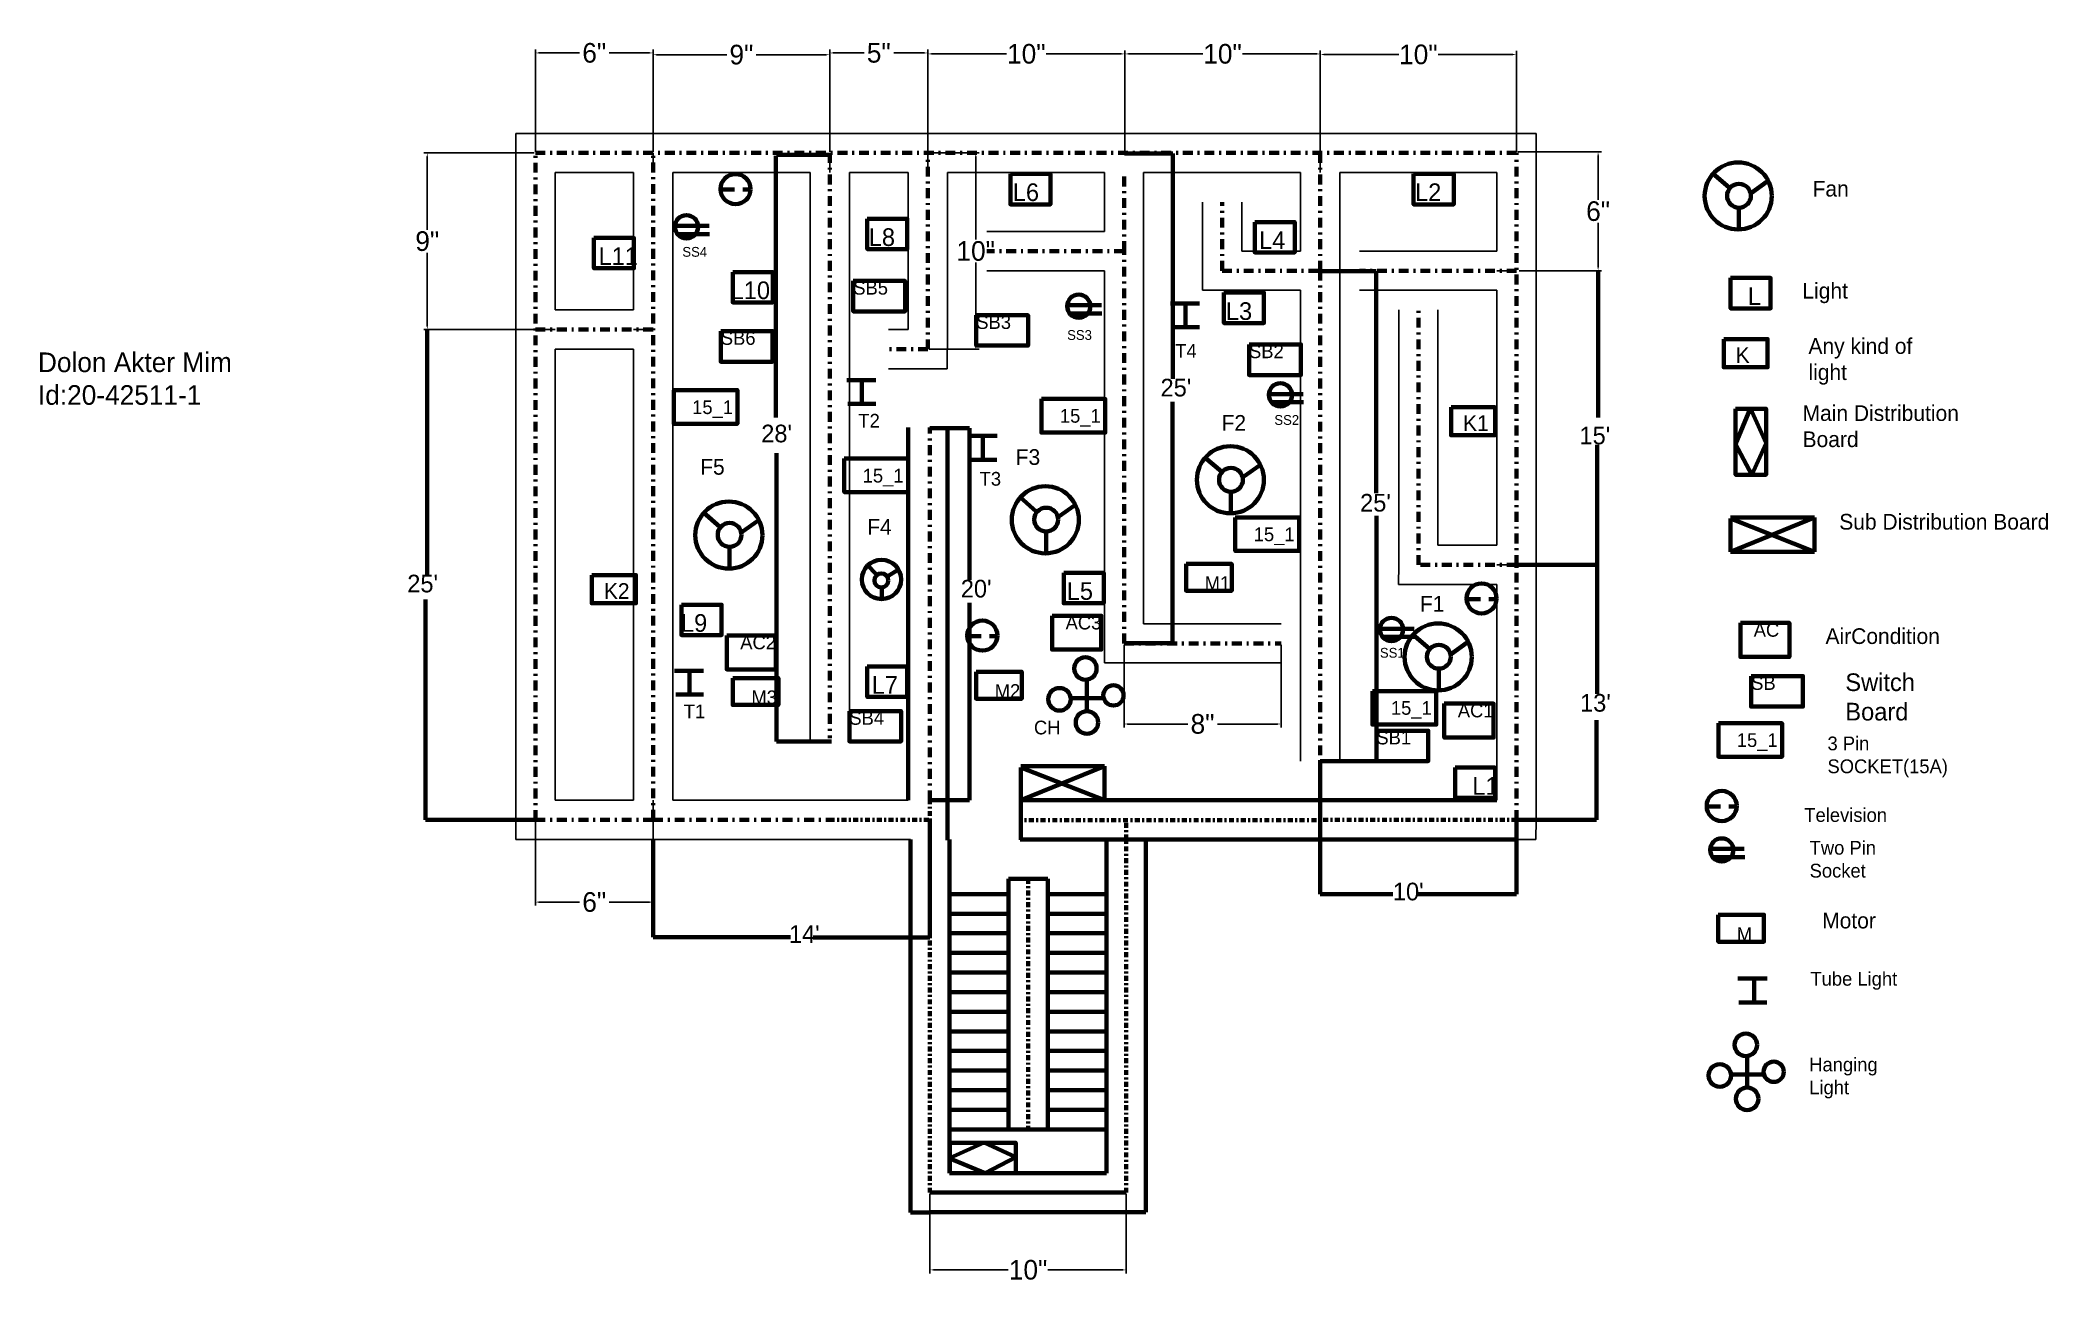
# Model space of a CAD drawing. Header units: inches. Extents: x -41 to 62, y 0 to 63.
import ezdxf

# ---------------------------------------------------------------- set-up
doc = ezdxf.new("R2010")
doc.units = ezdxf.units.IN
doc.header["$MEASUREMENT"] = 0
doc.linetypes.add('DASHDOT', pattern=[1, 0.5, -0.25, 0, -0.25])
doc.linetypes.add('DASHDOT2', pattern=[0.5, 0.25, -0.125, 0, -0.125])
doc.dimstyles.get("Standard").update_dxf_attribs({"dimtxt": 1, "dimasz": 0.18, "dimexe": 0.18, "dimexo": 0.0625, "dimgap": 0.09, "dimtad": 0, "dimtih": 1, "dimtoh": 1, "dimdec": 0, "dimzin": 0, "dimdsep": 46, "dimlunit": 3, "dimtxsty": 'Standard', "dimcen": 0.09, "dimclrt": 3, "dimadec": 0, "dimazin": 0, "dimtfac": 1, "dimtdec": 0, "dimtofl": 0, "dimtmove": 0, "dimatfit": 3, "dimfxl": 1, "dimtolj": 1, "dimtzin": 0, "dimarcsym": 0})

# ---------------------------------------------------------------- blocks, each defined once
blk = doc.blocks.new('*D1')
at = {"color": 0, "lineweight": -2}
for p, q in [((-9.47, 23.54), (-9.47, 19.22)), ((-15.47, 23.52), (-15.47, 19.22)), ((-15.29, 19.4), (-13.22, 19.4)), ((-9.65, 19.4), (-11.71, 19.4))]:
    blk.add_line(p, q, dxfattribs=at)
at = {"color": 0, "lineweight": 100}
for points in [[(-15.29, 19.43), (-15.29, 19.37), (-15.47, 19.4)], [(-9.65, 19.43), (-9.65, 19.37), (-9.47, 19.4)]]:
    blk.add_solid(points, dxfattribs=at)
at = {"layer": 'Defpoints', "color": 0, "lineweight": 100}
for p in [(-15.47, 23.59), (-9.47, 23.6), (-9.47, 19.4)]:
    blk.add_point(p, dxfattribs=at)
at = {"color": 3, "lineweight": 100, "insert": (-12.47, 19.4), "char_height": 1, "attachment_point": 5}
blk.add_mtext('\\A1;6"', dxfattribs=at)
blk = doc.blocks.new('*D2')
at = {"color": 0, "lineweight": -2}
for p, q in [((4.64, 4.52), (4.64, 0.47)), ((14.64, 4.52), (14.64, 0.47)), ((4.82, 0.65), (8.63, 0.65)), ((14.46, 0.65), (10.64, 0.65))]:
    blk.add_line(p, q, dxfattribs=at)
at = {"color": 0, "lineweight": 100}
for points in [[(4.82, 0.68), (4.82, 0.62), (4.64, 0.65)], [(14.46, 0.68), (14.46, 0.62), (14.64, 0.65)]]:
    blk.add_solid(points, dxfattribs=at)
at = {"layer": 'Defpoints', "color": 0, "lineweight": 100}
for p in [(4.64, 4.59), (14.64, 4.59), (14.64, 0.65)]:
    blk.add_point(p, dxfattribs=at)
at = {"color": 3, "lineweight": 100, "insert": (9.64, 0.65), "char_height": 1, "attachment_point": 5}
blk.add_mtext('\\A1;10"', dxfattribs=at)
blk = doc.blocks.new('*D3')
at = {"color": 0, "lineweight": -2}
for p, q in [((-15.53, 57.59), (-21.16, 57.59)), ((-20.98, 57.41), (-20.98, 53.68)), ((-20.98, 48.77), (-20.98, 52.5)), ((-15.53, 48.59), (-21.16, 48.59))]:
    blk.add_line(p, q, dxfattribs=at)
at = {"color": 0, "lineweight": 100}
for points in [[(-21.01, 57.41), (-20.95, 57.41), (-20.98, 57.59)], [(-21.01, 48.77), (-20.95, 48.77), (-20.98, 48.59)]]:
    blk.add_solid(points, dxfattribs=at)
at = {"layer": 'Defpoints', "color": 0, "lineweight": 100}
for p in [(-15.47, 57.59), (-20.98, 48.59), (-15.47, 48.59)]:
    blk.add_point(p, dxfattribs=at)
at = {"color": 3, "lineweight": 100, "insert": (-20.98, 53.09), "char_height": 1, "attachment_point": 5}
blk.add_mtext('\\A1;9"', dxfattribs=at)
blk = doc.blocks.new('*D4')
at = {"color": 0, "lineweight": -2}
for p, q in [((-15.47, 57.65), (-15.47, 62.87)), ((-15.29, 62.69), (-13.22, 62.69)), ((-9.65, 62.69), (-11.71, 62.69)), ((-9.47, 57.65), (-9.47, 62.87))]:
    blk.add_line(p, q, dxfattribs=at)
at = {"color": 0, "lineweight": 100}
for points in [[(-15.29, 62.72), (-15.29, 62.66), (-15.47, 62.69)], [(-9.65, 62.72), (-9.65, 62.66), (-9.47, 62.69)]]:
    blk.add_solid(points, dxfattribs=at)
at = {"layer": 'Defpoints', "color": 0, "lineweight": 100}
for p in [(-9.47, 62.69), (-15.47, 57.59), (-9.47, 57.58)]:
    blk.add_point(p, dxfattribs=at)
at = {"color": 3, "lineweight": 100, "insert": (-12.47, 62.69), "char_height": 1, "attachment_point": 5}
blk.add_mtext('\\A1;6"', dxfattribs=at)
blk = doc.blocks.new('*D5')
at = {"color": 0, "lineweight": -2}
for p, q in [((-9.47, 57.71), (-9.47, 62.78)), ((-9.29, 62.6), (-5.72, 62.6)), ((-0.65, 62.6), (-4.21, 62.6)), ((-0.47, 57.65), (-0.47, 62.78))]:
    blk.add_line(p, q, dxfattribs=at)
at = {"color": 0, "lineweight": 100}
for points in [[(-9.29, 62.63), (-9.29, 62.57), (-9.47, 62.6)], [(-0.65, 62.63), (-0.65, 62.57), (-0.47, 62.6)]]:
    blk.add_solid(points, dxfattribs=at)
at = {"layer": 'Defpoints', "color": 0, "lineweight": 100}
for p in [(-0.47, 62.6), (-9.47, 57.65), (-0.47, 57.59)]:
    blk.add_point(p, dxfattribs=at)
at = {"color": 3, "lineweight": 100, "insert": (-4.97, 62.6), "char_height": 1, "attachment_point": 5}
blk.add_mtext('\\A1;9"', dxfattribs=at)
blk = doc.blocks.new('*D6')
at = {"color": 0, "lineweight": -2}
for p, q in [((-0.47, 57.65), (-0.47, 62.87)), ((-0.29, 62.69), (1.28, 62.69)), ((4.35, 62.69), (2.79, 62.69)), ((4.53, 57.65), (4.53, 62.87))]:
    blk.add_line(p, q, dxfattribs=at)
at = {"color": 0, "lineweight": 100}
for points in [[(-0.29, 62.72), (-0.29, 62.66), (-0.47, 62.69)], [(4.35, 62.72), (4.35, 62.66), (4.53, 62.69)]]:
    blk.add_solid(points, dxfattribs=at)
at = {"layer": 'Defpoints', "color": 0, "lineweight": 100}
for p in [(4.53, 62.69), (-0.47, 57.59), (4.53, 57.59)]:
    blk.add_point(p, dxfattribs=at)
at = {"color": 3, "lineweight": 100, "insert": (2.03, 62.69), "char_height": 1, "attachment_point": 5}
blk.add_mtext('\\A1;5"', dxfattribs=at)
blk = doc.blocks.new('*D7')
at = {"color": 0, "lineweight": -2}
for p, q in [((4.53, 57.71), (4.53, 62.82)), ((4.71, 62.64), (8.54, 62.64)), ((14.39, 62.64), (10.56, 62.64)), ((14.57, 57.71), (14.57, 62.82))]:
    blk.add_line(p, q, dxfattribs=at)
at = {"color": 0, "lineweight": 100}
for points in [[(4.71, 62.67), (4.71, 62.61), (4.53, 62.64)], [(14.39, 62.67), (14.39, 62.61), (14.57, 62.64)]]:
    blk.add_solid(points, dxfattribs=at)
at = {"layer": 'Defpoints', "color": 0, "lineweight": 100}
for p in [(14.57, 62.64), (4.53, 57.65), (14.57, 57.65)]:
    blk.add_point(p, dxfattribs=at)
at = {"color": 3, "lineweight": 100, "insert": (9.55, 62.64), "char_height": 1, "attachment_point": 5}
blk.add_mtext('\\A1;10"', dxfattribs=at)
blk = doc.blocks.new('*D8')
at = {"color": 0, "lineweight": -2}
for p, q in [((14.57, 57.77), (14.57, 62.82)), ((14.75, 62.64), (18.54, 62.64)), ((24.35, 62.64), (20.56, 62.64)), ((24.53, 57.65), (24.53, 62.82))]:
    blk.add_line(p, q, dxfattribs=at)
at = {"color": 0, "lineweight": 100}
for points in [[(14.75, 62.67), (14.75, 62.61), (14.57, 62.64)], [(24.35, 62.67), (24.35, 62.61), (24.53, 62.64)]]:
    blk.add_solid(points, dxfattribs=at)
at = {"layer": 'Defpoints', "color": 0, "lineweight": 100}
for p in [(24.53, 62.64), (14.57, 57.71), (24.53, 57.59)]:
    blk.add_point(p, dxfattribs=at)
at = {"color": 3, "lineweight": 100, "insert": (19.55, 62.64), "char_height": 1, "attachment_point": 5}
blk.add_mtext('\\A1;10"', dxfattribs=at)
blk = doc.blocks.new('*D9')
at = {"color": 0, "lineweight": -2}
for p, q in [((24.53, 57.65), (24.53, 62.79)), ((24.71, 62.61), (28.53, 62.61)), ((34.35, 62.61), (30.54, 62.61)), ((34.53, 57.65), (34.53, 62.79))]:
    blk.add_line(p, q, dxfattribs=at)
at = {"color": 0, "lineweight": 100}
for points in [[(24.71, 62.64), (24.71, 62.58), (24.53, 62.61)], [(34.35, 62.64), (34.35, 62.58), (34.53, 62.61)]]:
    blk.add_solid(points, dxfattribs=at)
at = {"layer": 'Defpoints', "color": 0, "lineweight": 100}
for p in [(34.53, 62.61), (24.53, 57.59), (34.53, 57.59)]:
    blk.add_point(p, dxfattribs=at)
at = {"color": 3, "lineweight": 100, "insert": (29.53, 62.61), "char_height": 1, "attachment_point": 5}
blk.add_mtext('\\A1;10"', dxfattribs=at)
blk = doc.blocks.new('*D10')
at = {"color": 0, "lineweight": -2}
for p, q in [((34.6, 57.65), (38.87, 57.65)), ((38.69, 57.47), (38.69, 55.21)), ((38.69, 51.77), (38.69, 54.03)), ((34.66, 51.59), (38.87, 51.59))]:
    blk.add_line(p, q, dxfattribs=at)
at = {"color": 0, "lineweight": 100}
for points in [[(38.66, 57.47), (38.72, 57.47), (38.69, 57.65)], [(38.66, 51.77), (38.72, 51.77), (38.69, 51.59)]]:
    blk.add_solid(points, dxfattribs=at)
at = {"layer": 'Defpoints', "color": 0, "lineweight": 100}
for p in [(34.53, 57.65), (34.6, 51.59), (38.69, 51.59)]:
    blk.add_point(p, dxfattribs=at)
at = {"color": 3, "lineweight": 100, "insert": (38.69, 54.62), "char_height": 1, "attachment_point": 5}
blk.add_mtext('\\A1;6"', dxfattribs=at)
blk = doc.blocks.new('*D11')
at = {"color": 0, "lineweight": -2}
for p, q in [((14.53, 32.52), (14.53, 28.3)), ((22.53, 32.52), (22.53, 28.3)), ((14.71, 28.48), (17.78, 28.48)), ((22.35, 28.48), (19.29, 28.48))]:
    blk.add_line(p, q, dxfattribs=at)
at = {"color": 0, "lineweight": 100}
for points in [[(14.71, 28.51), (14.71, 28.45), (14.53, 28.48)], [(22.35, 28.51), (22.35, 28.45), (22.53, 28.48)]]:
    blk.add_solid(points, dxfattribs=at)
at = {"layer": 'Defpoints', "color": 0, "lineweight": 100}
for p in [(14.53, 32.59), (22.53, 32.59), (22.53, 28.48)]:
    blk.add_point(p, dxfattribs=at)
at = {"color": 3, "lineweight": 100, "insert": (18.53, 28.48), "char_height": 1, "attachment_point": 5}
blk.add_mtext('\\A1;8"', dxfattribs=at)
blk = doc.blocks.new('*D12')
at = {"color": 0, "lineweight": -2}
for p, q in [((4.6, 57.59), (7.15, 57.59)), ((6.97, 57.41), (6.97, 53.18)), ((6.97, 47.77), (6.97, 52)), ((4.6, 47.59), (7.15, 47.59))]:
    blk.add_line(p, q, dxfattribs=at)
at = {"color": 0, "lineweight": 100}
for points in [[(6.94, 57.41), (7, 57.41), (6.97, 57.59)], [(6.94, 47.77), (7, 47.77), (6.97, 47.59)]]:
    blk.add_solid(points, dxfattribs=at)
at = {"layer": 'Defpoints', "color": 0, "lineweight": 100}
for p in [(4.53, 57.59), (4.53, 47.59), (6.97, 47.59)]:
    blk.add_point(p, dxfattribs=at)
at = {"color": 3, "lineweight": 100, "insert": (6.97, 52.59), "char_height": 1, "attachment_point": 5}
blk.add_mtext('\\A1;10"', dxfattribs=at)

msp = doc.modelspace()

# ---------------------------------------------------------------- linework, layer by layer
for p, q in [((-16.47, 58.58), (-15.47, 58.59)), ((-16.47, 57.59), (-16.47, 58.58)), ((-15.47, 58.59), (34.53, 58.59)), ((35.53, 58.59), (34.53, 58.59)), ((35.53, 57.59), (35.53, 58.59)), ((-16.47, 23.59), (-16.47, 57.59)), ((-16.47, 23.59), (-16.47, 57.59)), ((-16.47, 23.59), (-16.47, 57.59)), ((-9.47, 56.59), (-9.47, 57.58)), ((-0.47, 56.59), (-0.47, 57.59)), ((4.53, 56.59), (4.53, 57.59)), ((24.53, 56.59), (24.53, 57.59)), ((35.53, 57.59), (35.53, 23.59)), ((-14.47, 56.59), (-10.47, 56.59)), ((-14.47, 49.59), (-14.47, 56.59)), ((-10.47, 49.59), (-10.47, 56.59)), ((-8.47, 48.59), (-8.47, 56.59)), ((-8.47, 56.59), (-1.47, 56.59)), ((-1.47, 56.59), (-1.47, 27.59)), ((0.53, 56.59), (0.53, 27.59)), ((0.53, 56.59), (3.53, 56.59)), ((3.53, 56.59), (3.53, 48.59)), ((5.53, 56.59), (5.53, 47.59)), ((5.53, 56.59), (13.53, 56.59)), ((13.53, 56.59), (13.53, 53.59)), ((15.53, 56.59), (15.53, 33.59)), ((15.53, 56.59), (15.53, 33.59)), ((15.53, 56.59), (23.53, 56.59)), ((23.53, 56.59), (23.53, 52.59)), ((25.53, 51.59), (25.53, 56.59)), ((25.53, 56.59), (33.53, 56.59)), ((33.53, 56.59), (33.53, 52.59)), ((18.53, 51.59), (18.53, 55.09)), ((20.53, 52.59), (20.53, 55.09)), ((13.53, 53.59), (7.53, 53.59)), ((23.53, 52.59), (20.53, 52.59)), ((33.53, 52.59), (26.53, 52.59)), ((13.53, 51.59), (7.53, 51.59)), ((13.53, 51.59), (13.53, 32.59)), ((18.53, 50.59), (18.53, 51.59)), ((25.53, 51.59), (25.53, 26.59)), ((33.53, 51.59), (34.53, 51.59)), ((19.53, 50.59), (18.53, 50.59)), ((23.53, 50.59), (19.53, 50.59)), ((23.53, 50.59), (19.53, 50.59)), ((23.53, 50.59), (19.53, 50.59)), ((23.53, 50.59), (23.53, 26.59)), ((33.53, 50.59), (26.53, 50.59)), ((33.53, 50.59), (33.53, 37.59)), ((33.53, 50.59), (33.53, 37.59)), ((-10.47, 49.59), (-14.47, 49.59)), ((28.53, 36.59), (28.53, 49.59)), ((30.53, 37.59), (30.53, 49.59)), ((-14.47, 48.59), (-15.47, 48.59)), ((-10.47, 48.59), (-9.47, 48.59)), ((-8.47, 24.59), (-8.47, 48.59)), ((3.53, 48.59), (2.53, 48.59)), ((-14.47, 24.59), (-14.47, 47.59)), ((-10.47, 47.59), (-14.47, 47.59)), ((-10.47, 47.59), (-14.47, 47.59)), ((-10.47, 47.59), (-14.47, 47.59)), ((-10.47, 24.59), (-10.47, 47.59)), ((5.52, 46.59), (5.52, 47.59)), ((4.53, 46.59), (2.53, 46.59)), ((4.53, 46.59), (5.52, 46.59)), ((33.53, 37.59), (30.53, 37.59)), ((28.52, 35.59), (28.53, 36.59)), ((33.53, 36.59), (34.53, 36.59)), ((29.53, 35.59), (28.52, 35.59)), ((33.53, 35.59), (29.53, 35.59)), ((33.53, 35.59), (33.53, 24.59)), ((15.53, 33.59), (22.53, 33.59)), ((13.53, 32.59), (13.53, 31.6)), ((13.53, 31.6), (14.53, 31.59)), ((14.53, 31.59), (22.53, 31.59)), ((-10.47, 24.59), (-14.47, 24.59)), ((-9.47, 24.59), (-9.47, 23.6)), ((3.53, 24.59), (-8.47, 24.59)), ((-16.46, 22.59), (-16.46, 23.59)), ((-15.47, 23.59), (-15.47, 23.59)), ((35.52, 22.59), (35.53, 23.59)), ((-15.47, 22.59), (-16.46, 22.59)), ((-15.47, 22.59), (-0.47, 22.59)), ((3.64, 22.59), (-15.47, 22.59)), ((3.64, 22.59), (-15.47, 22.59)), ((34.53, 22.59), (35.52, 22.59))]:
    msp.add_line(p, q)
at = {"linetype": 'DASHDOT', "lineweight": 100}
for p, q in [((-15.47, 57.59), (34.53, 57.59)), ((-15.47, 23.59), (-15.47, 57.59)), ((-9.47, 23.6), (-9.47, 57.58)), ((-0.47, 57.59), (-0.47, 27.76)), ((4.53, 47.59), (4.53, 57.59)), ((24.53, 51.59), (24.53, 57.59)), ((34.53, 36.59), (34.53, 57.59)), ((14.53, 52.59), (14.53, 56.59)), ((19.53, 51.59), (19.53, 55.09)), ((14.53, 52.59), (7.53, 52.59)), ((14.53, 32.59), (14.53, 52.59)), ((19.53, 51.59), (24.53, 51.59)), ((24.53, 51.59), (24.53, 26.59)), ((34.53, 51.59), (26.53, 51.59)), ((29.53, 36.59), (29.53, 49.59)), ((-15.47, 48.59), (-9.47, 48.59)), ((4.53, 47.59), (2.53, 47.59)), ((4.64, 24.59), (4.64, 43.59)), ((34.53, 36.59), (29.53, 36.59)), ((34.53, 23.59), (34.53, 36.59)), ((14.53, 32.59), (22.53, 32.59)), ((-9.47, 23.6), (-15.47, 23.59)), ((-9.47, 23.6), (-0.47, 23.6))]:
    msp.add_line(p, q, dxfattribs=at)
at = {"linetype": 'Continuous', "lineweight": 100}
for p, q in [((-3.21, 57.44), (-3.21, 44.1)), ((-0.45, 57.49), (-3.19, 57.49)), ((17.01, 57.56), (14.56, 57.56)), ((17.01, 56.58), (17.01, 57.56)), ((17.01, 46.08), (17.01, 56.58)), ((44.54, 56.55), (45.37, 55.83)), ((-5.33, 55.73), (-6.01, 55.73)), ((-4.9, 55.73), (-4.51, 55.73)), ((46.51, 55.56), (47.31, 56.13)), ((45.87, 54.8), (45.87, 53.66)), ((-8.32, 53.88), (-6.61, 53.88)), ((-8.25, 53.46), (-6.59, 53.46)), ((27.38, 51.56), (24.57, 51.56)), ((27.38, 40.24), (27.38, 51.56)), ((11.67, 49.83), (13.38, 49.83)), ((11.74, 49.41), (13.4, 49.41)), ((16.9, 49.92), (18.38, 49.92)), ((17.67, 49.92), (17.67, 48.69)), ((16.96, 48.71), (18.37, 48.71)), ((0.4, 46.01), (1.88, 46.01)), ((1.17, 46.01), (1.17, 44.78)), ((21.95, 45.3), (23.66, 45.3)), ((0.46, 44.8), (1.88, 44.8)), ((17, 32.6), (17, 44.91)), ((22.02, 44.89), (23.68, 44.89)), ((46.44, 44.54), (45.7, 42.75)), ((47.25, 42.79), (46.45, 44.56)), ((6.65, 43.56), (4.64, 43.56)), ((6.57, 43.17), (8.06, 43.17)), ((6.65, 35.83), (6.65, 43.56)), ((7.34, 43.17), (7.34, 41.93)), ((-3.19, 42.29), (-3.19, 27.58)), ((18.65, 42.07), (19.49, 41.35)), ((45.7, 42.75), (46.52, 41.19)), ((46.52, 41.19), (47.25, 42.79)), ((6.63, 41.95), (8.05, 41.95)), ((20.63, 41.09), (21.43, 41.66)), ((9.23, 40.04), (10.06, 39.31)), ((19.98, 40.33), (19.98, 39.19)), ((-6.9, 39.26), (-6.07, 38.54)), ((11.2, 39.05), (12, 39.62)), ((27.39, 26.59), (27.39, 39.09)), ((45.43, 39.01), (49.71, 39.01)), ((49.71, 39.01), (45.43, 37.26)), ((45.43, 37.26), (45.43, 38.95)), ((45.43, 38.95), (49.71, 37.26)), ((49.71, 39.01), (49.71, 37.26)), ((-4.93, 38.27), (-4.13, 38.84)), ((10.56, 38.29), (10.56, 37.15)), ((-5.57, 37.51), (-5.57, 36.37)), ((49.71, 37.26), (45.43, 37.26)), ((1.88, 36.13), (1.48, 36.56)), ((2.5, 36.02), (2.99, 36.32)), ((34.53, 36.59), (38.65, 36.59)), ((38.65, 36.59), (38.65, 30.01)), ((2.19, 35.45), (2.19, 34.88)), ((32.69, 34.85), (32.01, 34.85)), ((33.12, 34.85), (33.51, 34.85)), ((6.65, 24.59), (6.65, 34.65)), ((7.25, 32.96), (6.57, 32.96)), ((7.68, 32.96), (8.07, 32.96)), ((27.61, 33.34), (29.31, 33.34)), ((27.67, 32.93), (29.34, 32.93)), ((29.24, 33.05), (30.08, 32.33)), ((14.54, 32.6), (17, 32.6)), ((31.22, 32.06), (32.02, 32.63)), ((-8.38, 31.19), (-6.9, 31.19)), ((-7.62, 31.19), (-7.62, 29.96)), ((12.64, 30.74), (12.64, 29.13)), ((30.57, 31.3), (30.57, 30.16)), ((-8.32, 29.98), (-6.91, 29.98)), ((11.83, 29.79), (13.5, 29.79)), ((38.6, 28.67), (38.6, 23.62)), ((-3.19, 27.58), (-0.38, 27.58)), ((9.27, 26.33), (13.54, 26.33)), ((13.54, 26.33), (9.27, 24.59)), ((9.27, 24.59), (9.27, 26.27)), ((9.27, 26.27), (13.54, 24.59)), ((13.54, 26.33), (13.54, 24.59)), ((24.53, 26.59), (24.53, 19.92)), ((24.53, 26.59), (27.39, 26.59)), ((4.64, 24.59), (6.65, 24.59)), ((13.54, 24.59), (9.27, 24.59)), ((-21.07, 23.79), (-21.07, 23.59)), ((-15.47, 23.59), (-21.07, 23.59)), ((4.64, 23.6), (4.64, 17.61)), ((4.64, 17.61), (4.64, 23.6)), ((34.53, 23.59), (38.6, 23.59)), ((34.53, 23.59), (34.53, 19.81)), ((38.6, 23.62), (38.6, 23.59)), ((44.93, 24.28), (44.25, 24.28)), ((45.36, 24.28), (45.76, 24.28)), ((-9.47, 22.59), (-9.47, 17.62)), ((44.44, 22.11), (46.14, 22.11)), ((44.5, 21.69), (46.17, 21.69)), ((24.53, 19.92), (24.53, 19.92)), ((24.53, 19.92), (24.53, 19.81)), ((28.23, 19.81), (24.53, 19.81)), ((34.53, 19.81), (29.49, 19.81)), ((-9.47, 17.62), (-2.46, 17.62)), ((-1.32, 17.6), (4.64, 17.6)), ((45.81, 15.5), (47.3, 15.5)), ((46.64, 15.43), (46.64, 14.2)), ((45.87, 14.28), (47.29, 14.28)), ((46.29, 11.55), (46.29, 9.95)), ((45.49, 10.61), (47.15, 10.61)), ((7.4, 7.14), (5.64, 6.34)), ((5.65, 6.33), (7.45, 5.59)), ((9.01, 6.4), (7.4, 7.14)), ((7.45, 5.59), (9.01, 6.4))]:
    msp.add_line(p, q, dxfattribs=at)
at = {"lineweight": 100}
for p, q in [((38.69, 51.59), (38.69, 44.1)), ((-20.98, 48.59), (-20.98, 36.09)), ((3.53, 24.59), (3.53, 43.59)), ((5.53, 24.59), (5.53, 43.59)), ((38.65, 36.59), (38.65, 42.71)), ((-21.07, 34.82), (-21.07, 23.79)), ((5.53, 24.59), (5.53, 22.55)), ((9.27, 24.59), (33.53, 24.59)), ((9.27, 24.59), (9.27, 22.58)), ((3.64, 22.59), (3.64, 4.59)), ((5.64, 22.59), (5.64, 5.59)), ((9.24, 22.59), (34.53, 22.59)), ((13.64, 5.59), (13.64, 22.59)), ((15.64, 4.59), (15.64, 22.59)), ((8.64, 7.81), (8.64, 20.59)), ((8.64, 20.59), (10.64, 20.59)), ((10.64, 7.81), (10.64, 20.59)), ((8.64, 19.81), (5.59, 19.81)), ((10.64, 19.81), (13.63, 19.81)), ((8.64, 18.81), (5.59, 18.81)), ((10.64, 18.81), (13.63, 18.81)), ((8.64, 17.81), (5.59, 17.81)), ((10.64, 17.81), (13.63, 17.81)), ((8.64, 16.81), (5.59, 16.81)), ((10.64, 16.81), (13.63, 16.81)), ((8.64, 15.81), (5.59, 15.81)), ((10.64, 15.81), (13.63, 15.81)), ((8.64, 14.81), (5.59, 14.81)), ((10.64, 14.81), (13.63, 14.81)), ((8.64, 13.81), (5.59, 13.81)), ((10.64, 13.81), (13.63, 13.81)), ((8.64, 12.81), (5.59, 12.81)), ((10.64, 12.81), (13.63, 12.81)), ((8.64, 11.81), (5.59, 11.81)), ((10.64, 11.81), (13.63, 11.81)), ((8.64, 10.81), (5.59, 10.81)), ((10.64, 10.81), (13.63, 10.81)), ((8.64, 9.81), (5.59, 9.81)), ((10.64, 9.81), (13.63, 9.81)), ((8.64, 8.81), (5.59, 8.81)), ((10.64, 8.81), (13.63, 8.81)), ((8.64, 7.81), (5.59, 7.81)), ((8.64, 7.81), (10.64, 7.81)), ((10.64, 7.81), (13.63, 7.81)), ((5.64, 5.59), (13.64, 5.59)), ((3.64, 4.59), (3.64, 3.58)), ((4.64, 4.59), (14.64, 4.59)), ((4.64, 4.59), (9.64, 4.59)), ((15.64, 3.59), (15.64, 4.59)), ((3.64, 3.58), (4.64, 3.58)), ((4.64, 3.59), (14.64, 3.59)), ((14.64, 3.59), (15.64, 3.59))]:
    msp.add_line(p, q, dxfattribs=at)
at = {"linetype": 'DASHDOT2', "lineweight": 100}
for p, q in [((4.64, 4.59), (4.64, 24.59)), ((-0.47, 23.6), (4.65, 23.6)), ((34.53, 23.59), (9.27, 23.58)), ((14.64, 4.59), (14.64, 23.52)), ((9.64, 20.59), (9.64, 7.81))]:
    msp.add_line(p, q, dxfattribs=at)
at = {"linetype": 'Continuous', "lineweight": 100}
for points in [[(8.74, 56.52), (10.78, 56.52), (10.78, 54.97), (8.74, 54.97)], [(29.29, 56.52), (31.33, 56.52), (31.33, 54.97), (29.29, 54.97)], [(1.44, 54.24), (3.48, 54.24), (3.48, 52.69), (1.44, 52.69)], [(-12.49, 53.26), (-10.45, 53.26), (-10.45, 51.71), (-12.49, 51.71)], [(21.19, 54.07), (23.23, 54.07), (23.23, 52.52), (21.19, 52.52)], [(-5.41, 51.52), (-3.37, 51.52), (-3.37, 49.97), (-5.41, 49.97)], [(45.44, 51.22), (47.48, 51.22), (47.48, 49.67), (45.44, 49.67)], [(0.73, 51.07), (3.37, 51.07), (3.37, 49.51), (0.73, 49.51)], [(19.62, 50.47), (21.66, 50.47), (21.66, 48.92), (19.62, 48.92)], [(7, 49.32), (9.64, 49.32), (9.64, 47.77), (7, 47.77)], [(-6.02, 48.51), (-3.38, 48.51), (-3.38, 46.95), (-6.02, 46.95)], [(45.09, 48.1), (47.33, 48.1), (47.33, 46.67), (45.09, 46.67)], [(20.9, 47.83), (23.54, 47.83), (23.54, 46.27), (20.9, 46.27)], [(-8.42, 45.5), (-5.17, 45.5), (-5.17, 43.79), (-8.42, 43.79)], [(10.32, 45.05), (13.57, 45.05), (13.57, 43.34), (10.32, 43.34)], [(31.2, 44.63), (33.44, 44.63), (33.44, 43.2), (31.2, 43.2)], [(45.7, 44.55), (47.25, 44.55), (47.25, 41.19), (45.7, 41.19)], [(0.27, 42.01), (3.52, 42.01), (3.52, 40.3), (0.27, 40.3)], [(20.2, 39.01), (23.45, 39.01), (23.45, 37.3), (20.2, 37.3)], [(-12.6, 36.07), (-10.35, 36.07), (-10.35, 34.64), (-12.6, 34.64)], [(11.46, 36.19), (13.5, 36.19), (13.5, 34.64), (11.46, 34.64)], [(17.69, 36.64), (20.02, 36.64), (20.02, 35.27), (17.69, 35.27)], [(-8.03, 34.56), (-5.98, 34.56), (-5.98, 33.01), (-8.03, 33.01)], [(10.86, 34), (13.37, 34), (13.37, 32.27), (10.86, 32.27)], [(-5.72, 32.99), (-3.21, 32.99), (-3.21, 31.26), (-5.72, 31.26)], [(45.94, 33.63), (48.44, 33.63), (48.44, 31.9), (45.94, 31.9)], [(-5.41, 30.82), (-3.08, 30.82), (-3.08, 29.45), (-5.41, 29.45)], [(1.44, 31.41), (3.48, 31.41), (3.48, 29.86), (1.44, 29.86)], [(6.99, 31.14), (9.32, 31.14), (9.32, 29.77), (6.99, 29.77)], [(46.49, 30.92), (49.13, 30.92), (49.13, 29.37), (46.49, 29.37)], [(27.19, 30.16), (30.44, 30.16), (30.44, 28.45), (27.19, 28.45)], [(0.53, 29.14), (3.17, 29.14), (3.17, 27.59), (0.53, 27.59)], [(30.85, 29.52), (33.36, 29.52), (33.36, 27.79), (30.85, 27.79)], [(27.39, 28.14), (30.03, 28.14), (30.03, 26.59), (27.39, 26.59)], [(44.82, 28.52), (48.07, 28.52), (48.07, 26.81), (44.82, 26.81)], [(31.4, 26.26), (33.44, 26.26), (33.44, 24.71), (31.4, 24.71)], [(44.81, 18.76), (47.14, 18.76), (47.14, 17.38), (44.81, 17.38)], [(5.65, 5.59), (5.65, 7.13), (9.01, 7.13), (9.01, 5.59)]]:
    msp.add_lwpolyline(points, close=True, dxfattribs=at)
for centre, radius in [((-5.27, 55.75), 0.767), ((45.83, 55.4), 1.71), ((45.87, 55.41), 0.608), ((-7.77, 53.83), 0.591), ((12.22, 49.78), 0.591), ((22.5, 45.26), 0.591), ((19.95, 40.93), 1.71), ((19.98, 40.93), 0.608), ((10.52, 38.89), 1.71), ((-5.61, 38.11), 1.71), ((10.56, 38.9), 0.608), ((-5.57, 38.12), 0.608), ((2.17, 35.85), 1), ((2.16, 35.8), 0.355), ((32.75, 34.88), 0.767), ((28.16, 33.3), 0.591), ((7.31, 32.99), 0.767), ((30.54, 31.9), 1.71), ((12.56, 31.31), 0.574), ((30.57, 31.91), 0.608), ((11.24, 29.74), 0.575), ((13.99, 29.94), 0.517), ((12.64, 28.56), 0.574), ((44.99, 24.3), 0.767), ((44.99, 22.06), 0.591), ((46.22, 12.12), 0.574), ((47.64, 10.75), 0.517), ((44.89, 10.56), 0.575), ((46.29, 9.37), 0.574)]:
    msp.add_circle(centre, radius, dxfattribs=at)

# ---------------------------------------------------------------- texts
at = {"linetype": 'Continuous', "lineweight": 100, "attachment_point": 1}
for s, insert, char_height, width in [('L6', (8.86, 56.04), 0.9, 0.5829), ('L2', (29.36, 56.04), 0.9, 0.5829), ('Fan', (49.62, 56.17), 0.8, 6.2181), ('L8', (1.52, 53.75), 0.9, 0.5829), ('L4', (21.41, 53.59), 0.9, 0.5829), ('L11', (-12.25, 52.78), 0.9, 0.5829), ('SS4', (-7.98, 52.8), 0.5, 4.6206), ('L10', (-5.52, 51.04), 0.9, 1.224), ('L', (46.32, 50.74), 0.9, 0.5829), ('Light', (49.1, 50.97), 0.8, 3.978), ('L3', (19.72, 49.98), 0.9, 0.5829), ('SS3', (11.63, 48.56), 0.5, 4.6206), ('Any kind of light', (49.41, 48.15), 0.8, 6.1964), ('Dolon Akter Mim\\PId:20-42511-1', (-40.82, 47.42), 1, 13.1388), ('T4', (17.14, 47.85), 0.7, 8.0712), ('K', (45.7, 47.69), 0.8, 1.2936), ("{\\C3;25'}", (16.39, 46.08), 0.9, 2.0248), ('15_1', (-7.48, 44.98), 0.7, 4.9557), ('T2', (0.99, 44.29), 0.7, 8.0712), ('15_1', (11.26, 44.54), 0.7, 4.9557), ('F2', (19.5, 44.23), 0.8, 2.4289), ('SS2', (22.19, 44.23), 0.5, 4.6206), ('K1', (31.81, 44.22), 0.8, 1.2936), ('Main Distribution Board', (49.11, 44.73), 0.8, 8.0111), ("{\\C3;28'}", (-3.96, 43.74), 0.9, 2.495), ('F5', (-7.07, 41.99), 0.8, 2.9957), ('F3', (9.01, 42.49), 0.8, 2.6232), ('15_1', (1.21, 41.49), 0.7, 4.9557), ('T3', (7.17, 41.33), 0.7, 8.0712), ("{\\C3;25'}", (26.56, 40.21), 0.9, 1.9773), ('F4', (1.44, 38.93), 0.8, 1.4298), ('Sub Distribution Board', (50.98, 39.19), 0.8, 10.6011), ('15_1', (21.14, 38.5), 0.7, 4.9557), ("{\\C3;20'}", (6.21, 35.83), 0.9, 1.1158), ('M1', (18.64, 36.01), 0.7, 0.7417), ('K2', (-11.98, 35.66), 0.8, 1.2936), ('L5', (11.61, 35.71), 0.9, 0.5829), ('F1', (29.61, 35.01), 0.8, 3.0119), ('L9', (-8.05, 34.08), 0.9, 0.5829), ('AC3', (11.55, 34), 0.7, 1.0152), ('AC2', (-5.03, 32.99), 0.7, 1.0152), ('AC', (46.62, 33.63), 0.7, 1.0152), ('AirCondition', (50.28, 33.36), 0.8, 5.4819), ('SS1', (27.57, 32.36), 0.5, 4.6206), ('L7', (1.67, 30.92), 0.9, 0.5829), ('Switch Board', (51.29, 31.06), 0.9, 5.4819), ('M3', (-4.46, 30.19), 0.7, 0.7417), ('M2', (7.94, 30.51), 0.7, 0.7417), ("{\\C3;13'}", (37.77, 30.01), 0.9, 4.8947), ('T1', (-7.91, 29.47), 0.7, 8.0712), ('CH', (9.94, 28.65), 0.7, 1.9774), ('15_1', (28.13, 29.65), 0.7, 4.9557), ('AC1', (31.54, 29.52), 0.7, 1.0152), ('15_1', (45.76, 28.01), 0.7, 4.9557), ('3 Pin SOCKET(15A)', (50.38, 27.84), 0.7, 7.7753), ('L1', (32.28, 25.77), 0.9, 0.5829), ('Television', (49.2, 24.19), 0.7, 8.323), ('Two Pin Socket', (49.47, 22.52), 0.7, 4.4779), ("{\\C3;10'}", (28.23, 20.39), 0.9, 0.8056), ('Motor', (50.11, 18.86), 0.8, 7.5227), ("{\\C3;14'}", (-2.55, 18.22), 0.9, 2.0003), ('M', (45.76, 18.12), 0.7, 0.7417), ('Tube Light', (49.51, 15.84), 0.7, 5.016), ('Hanging Light', (49.45, 11.47), 0.7, 3.5059)]:
    msp.add_mtext(s, dxfattribs=dict(at, insert=insert, char_height=char_height, width=width))
at = {"linetype": 'Continuous', "lineweight": 100, "char_height": 0.7, "attachment_point": 1}
for s, insert in [('SB5', (0.73, 51.07)), ('SB3', (7, 49.32)), ('SB6', (-6.02, 48.51)), ('SB2', (20.9, 47.83)), ('SB', (46.49, 30.92)), ('SB4', (0.53, 29.14)), ('SB1', (27.39, 28.14))]:
    msp.add_mtext(s, dxfattribs=dict(at, insert=insert))
at = {"lineweight": 100, "char_height": 0.9, "attachment_point": 1}
for s, insert, width in [("{\\C3;15'}", (37.74, 43.64), 9.6473), ("{\\C3;25'}", (-22, 36.09), 4.0474)]:
    msp.add_mtext(s, dxfattribs=dict(at, insert=insert, width=width))

# ---------------------------------------------------------------- dimensions: what is measured, and where the dimension line sits
at = {"lineweight": 100}
for base, p1, p2, picture, middle in [((-9.47, 62.69), (-15.47, 57.59), (-9.47, 57.58), '*D4', (-12.47, 62.69)), ((-0.47, 62.6), (-9.47, 57.65), (-0.47, 57.59), '*D5', (-4.97, 62.6)), ((4.53, 62.69), (-0.47, 57.59), (4.53, 57.59), '*D6', (2.03, 62.69)), ((14.57, 62.64), (4.53, 57.65), (14.57, 57.65), '*D7', (9.55, 62.64)), ((24.53, 62.64), (14.57, 57.71), (24.53, 57.59), '*D8', (19.55, 62.64)), ((34.53, 62.61), (24.53, 57.59), (34.53, 57.59), '*D9', (29.53, 62.61)), ((22.53, 28.48), (14.53, 32.59), (22.53, 32.59), '*D11', (18.53, 28.48)), ((-9.47, 19.4), (-15.47, 23.59), (-9.47, 23.6), '*D1', (-12.47, 19.4)), ((14.64, 0.65), (4.64, 4.59), (14.64, 4.59), '*D2', (9.64, 0.65))]:
    dim = msp.add_linear_dim(base=base, p1=p1, p2=p2, dimstyle='Standard', dxfattribs=at)
    dim.commit()
    dim.dimension.update_dxf_attribs({"geometry": picture, "text_midpoint": middle})
for base, p1, p2, picture, middle in [((-20.98, 48.59), (-15.47, 57.59), (-15.47, 48.59), '*D3', (-20.98, 53.09)), ((38.69, 51.59), (34.53, 57.65), (34.6, 51.59), '*D10', (38.69, 54.62))]:
    dim = msp.add_linear_dim(base=base, p1=p1, p2=p2, angle=90, dimstyle='Standard', dxfattribs=at)
    dim.commit()
    dim.dimension.update_dxf_attribs({"geometry": picture, "text_midpoint": middle})
dim = msp.add_aligned_dim(p1=(4.53, 57.59), p2=(4.53, 47.59), distance=2.44, dimstyle='Standard', dxfattribs=at)
dim.commit()
dim.dimension.update_dxf_attribs({"geometry": '*D12', "text_midpoint": (6.97, 52.59)})

doc.saveas('drawing.dxf')
